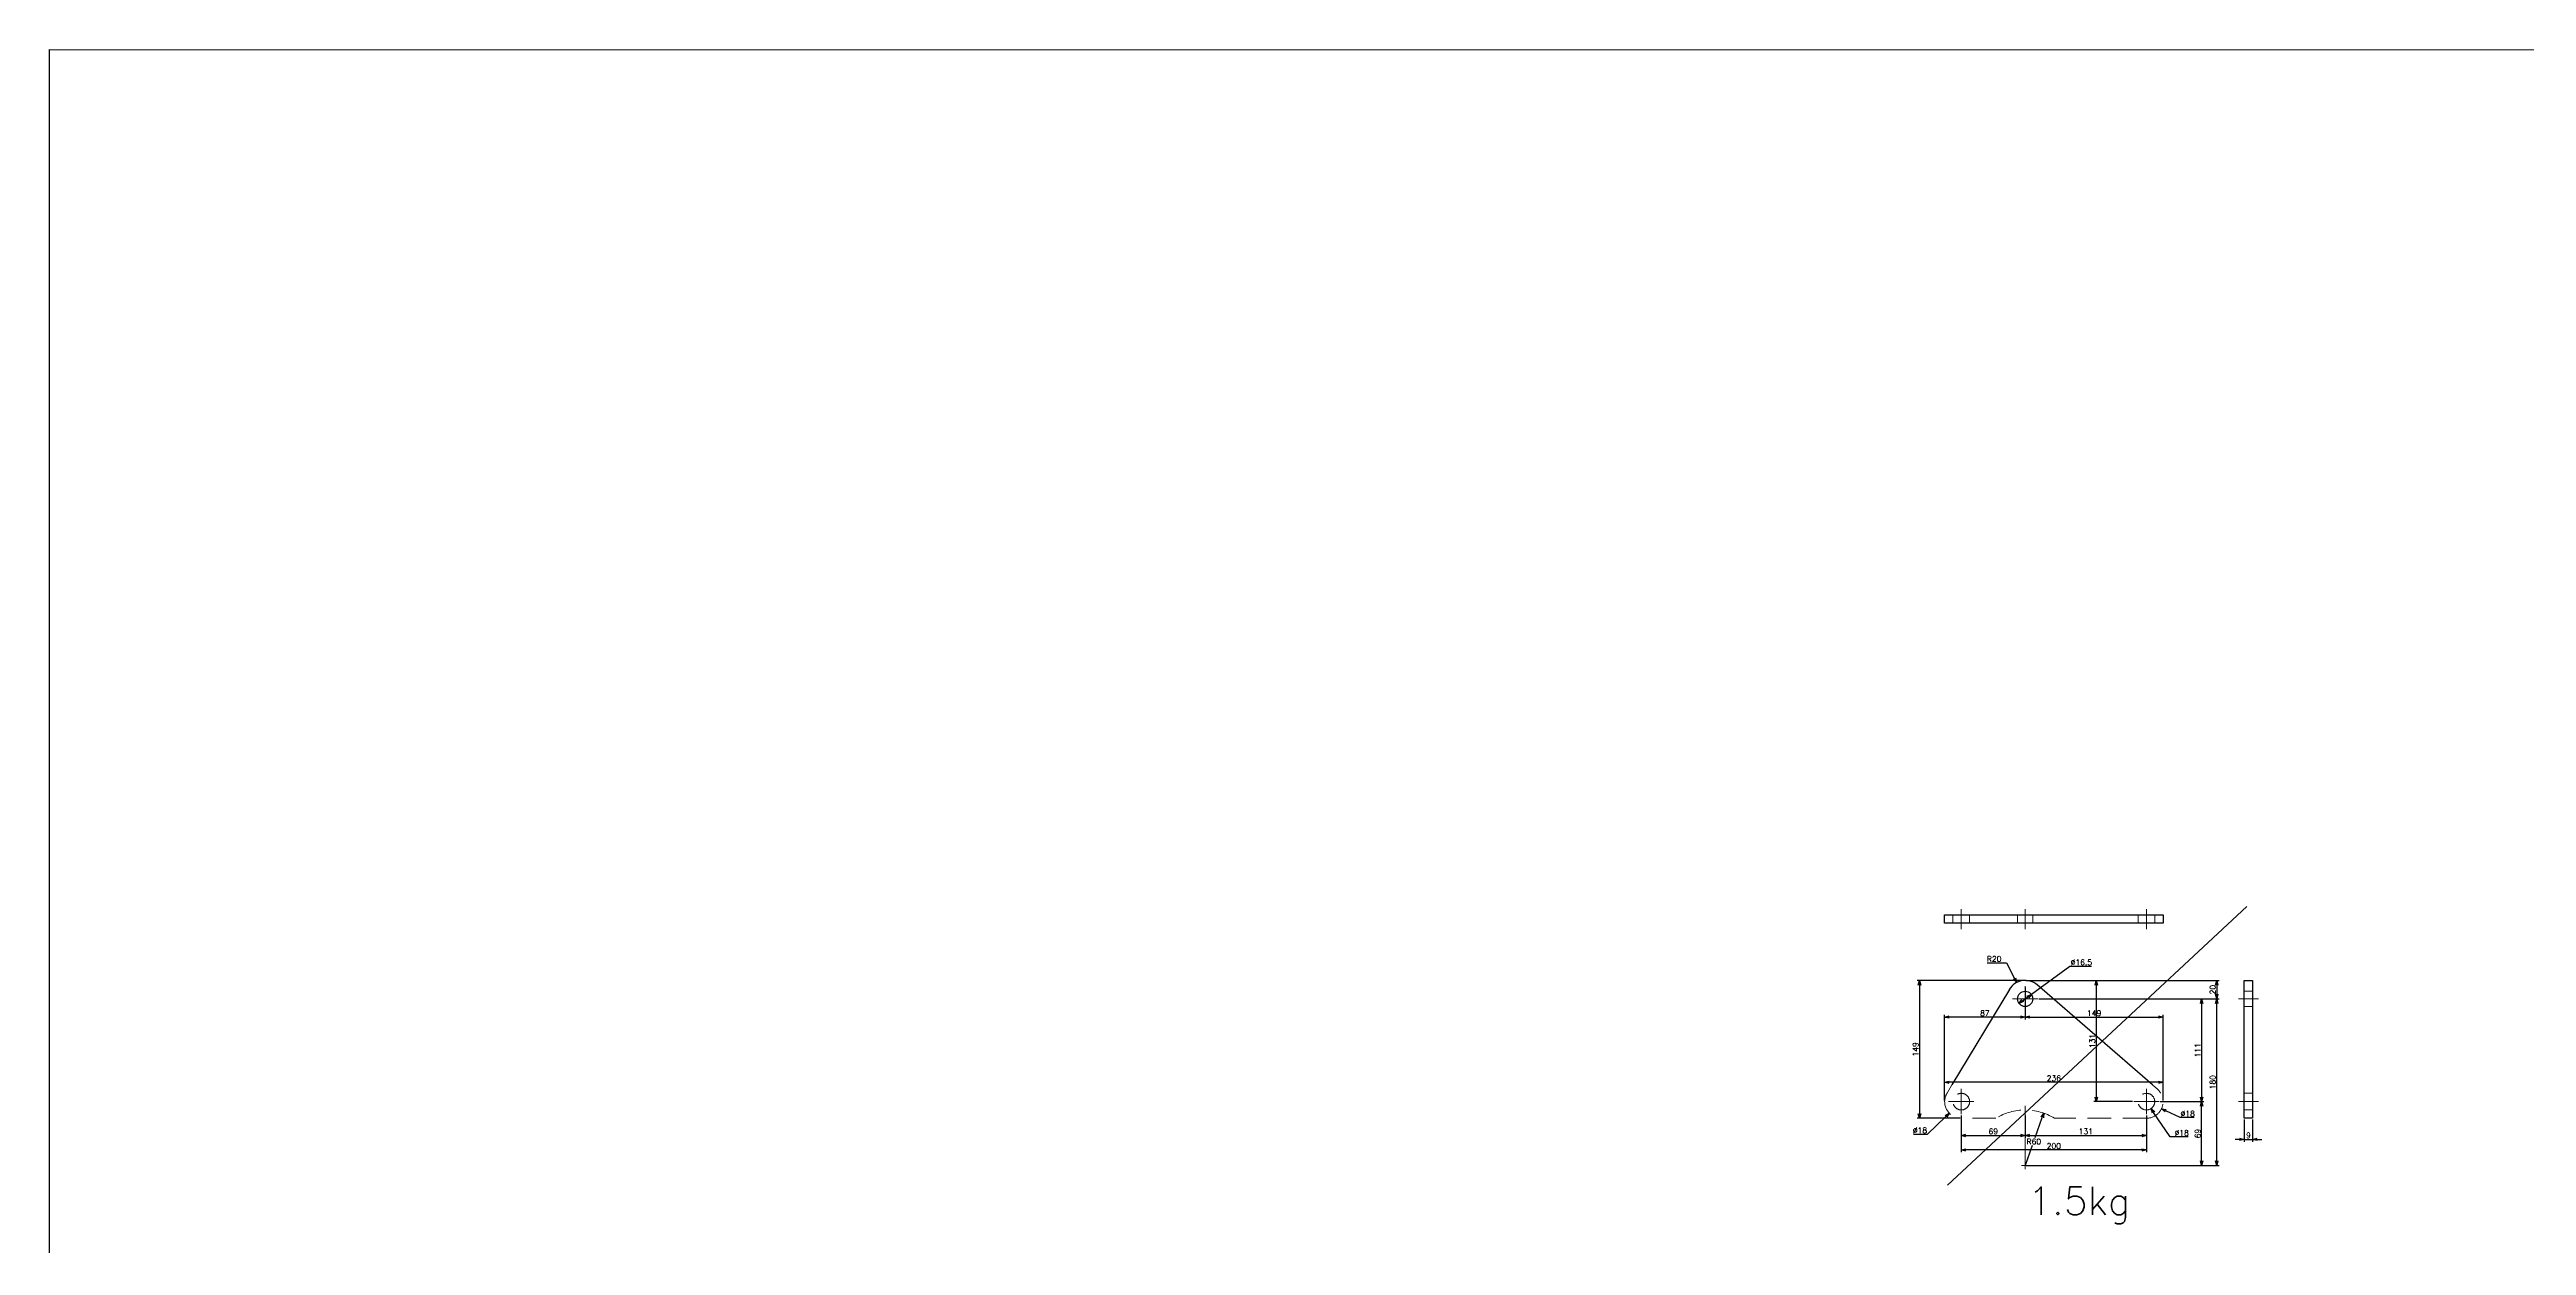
# Model space of a CAD drawing. Header units: millimetres. Extents: x -8731 to 85711, y -14522 to 31379.
# Drawn here: x 33093 to 35769, y -1877 to -584 of the extents above; entities that cross this region are included whole.
import ezdxf

# ---------------------------------------------------------------- set-up
doc = ezdxf.new("R2010")
doc.units = ezdxf.units.MM
doc.header["$LTSCALE"] = 4
doc.header["$PDMODE"] = 99
doc.header["$PDSIZE"] = 1
doc.linetypes.add('CENTER2', pattern=[28.575, 19.05, -3.175, 3.175, -3.175])
doc.linetypes.add('HIDDEN', pattern=[9.525, 6.35, -3.175])
for name, color, linetype, lineweight in [('04_HIDDEN', 2, 'HIDDEN', 13), ('05_CENTER', 4, 'CENTER2', 13), ('08_DIM', 3, 'Continuous', 13)]:
    doc.layers.add(name, color=color, linetype=linetype, lineweight=lineweight)
doc.layers.add('10_DRAFT', color=8, linetype='Continuous', lineweight=0, plot=False)
doc.styles.add('KSS_TXT', font='txt.shx', dxfattribs={"bigfont": 'extfont2.shx'})
doc.dimstyles.new('KSS_DIM', dxfattribs={"dimscale": 3, "dimtxt": 3, "dimasz": 2.5, "dimexe": 1.25, "dimexo": 0.625, "dimtad": 1, "dimdsep": 46, "dimtxsty": 'KSS_TXT', "dimblk": 'OPEN30', "dimcen": 0, "dimazin": 2, "dimtfac": 0.75, "dimtmove": 0, "dimatfit": 3, "dimldrblk": 'OPEN30', "dimfxl": 1, "dimtolj": 1, "dimarcsym": 0})
doc.dimstyles.new('KSS_DIM$3', dxfattribs={"dimscale": 3, "dimtxt": 3, "dimasz": 2.5, "dimexe": 1.25, "dimexo": 0.625, "dimtad": 1, "dimtih": 1, "dimtoh": 1, "dimdsep": 46, "dimtxsty": 'KSS_TXT', "dimblk": 'OPEN30', "dimcen": 0, "dimazin": 2, "dimtfac": 0.75, "dimtofl": 0, "dimtmove": 0, "dimatfit": 3, "dimldrblk": 'OPEN30', "dimfxl": 1, "dimtolj": 1, "dimarcsym": 0})
doc.dimstyles.new('KSS_DIM$4', dxfattribs={"dimscale": 3, "dimtxt": 3, "dimasz": 2.5, "dimexe": 1.25, "dimexo": 0.625, "dimtad": 1, "dimtih": 1, "dimtoh": 1, "dimdsep": 46, "dimtxsty": 'KSS_TXT', "dimblk": 'OPEN30', "dimcen": 0, "dimse1": 1, "dimazin": 2, "dimtfac": 0.75, "dimtofl": 0, "dimtmove": 0, "dimatfit": 3, "dimldrblk": 'OPEN30', "dimfxl": 1, "dimtolj": 1, "dimarcsym": 0})

# ---------------------------------------------------------------- blocks, each defined once
blk = doc.blocks.new('_Open30')
at = {"color": 0, "linetype": 'ByBlock', "lineweight": -2}
for p, q in [((-1, 0.27), (0, 0)), ((0, 0), (-1, -0.27)), ((0, 0), (-1, 0))]:
    blk.add_line(p, q, dxfattribs=at)
blk = doc.blocks.new('*D3663')
at = {"layer": '08_DIM', "color": 0, "lineweight": -2, "transparency": 16777216}
for p, q in [((35227.4, -1597.9), (35227.4, -1632.4)), ((35140.4, -1706.4), (35140.4, -1627.4)), ((35222.4, -1629.9), (35145.4, -1629.9))]:
    blk.add_line(p, q, dxfattribs=at)
at = {"layer": 'Defpoints', "color": 0, "transparency": 16777216}
for p in [(35227.4, -1596.6), (35140.4, -1629.9), (35140.4, -1707.7)]:
    blk.add_point(p, dxfattribs=at)
at = {"layer": '08_DIM', "color": 0, "lineweight": -2, "transparency": 16777216, "xscale": 5, "yscale": 5, "zscale": 5, "rotation": 180}
blk.add_blockref('_Open30', (35140.4, -1629.9), dxfattribs=at)
at = {"layer": '08_DIM', "color": 0, "lineweight": -2, "transparency": 16777216, "xscale": 5, "yscale": 5, "zscale": 5}
blk.add_blockref('_Open30', (35227.4, -1629.9), dxfattribs=at)
at = {"layer": '08_DIM', "color": 0, "transparency": 16777216, "insert": (35183.9, -1625.7), "char_height": 6, "attachment_point": 5, "style": 'KSS_TXT'}
blk.add_mtext('\\A1;87', dxfattribs=at)
blk = doc.blocks.new('*D3664')
at = {"layer": '08_DIM', "color": 0, "lineweight": -2, "transparency": 16777216}
for p, q in [((35227.4, -1597.9), (35227.4, -1632.4)), ((35232.4, -1629.9), (35371.4, -1629.9)), ((35376.4, -1706.4), (35376.4, -1627.4))]:
    blk.add_line(p, q, dxfattribs=at)
at = {"layer": 'Defpoints', "color": 0, "transparency": 16777216}
for p in [(35227.4, -1596.6), (35376.4, -1629.9), (35376.4, -1707.7)]:
    blk.add_point(p, dxfattribs=at)
at = {"layer": '08_DIM', "color": 0, "lineweight": -2, "transparency": 16777216, "xscale": 5, "yscale": 5, "zscale": 5, "rotation": 180}
blk.add_blockref('_Open30', (35227.4, -1629.9), dxfattribs=at)
at = {"layer": '08_DIM', "color": 0, "lineweight": -2, "transparency": 16777216, "xscale": 5, "yscale": 5, "zscale": 5}
blk.add_blockref('_Open30', (35376.4, -1629.9), dxfattribs=at)
at = {"layer": '08_DIM', "color": 0, "transparency": 16777216, "insert": (35301.9, -1625.7), "char_height": 6, "attachment_point": 5, "style": 'KSS_TXT'}
blk.add_mtext('\\A1;149', dxfattribs=at)
blk = doc.blocks.new('*D3665')
at = {"layer": '08_DIM', "color": 0, "lineweight": -2, "transparency": 16777216}
for p, q in [((35228.6, -1590.3), (35306.7, -1590.3)), ((35304.2, -1595.3), (35304.2, -1716.3)), ((35343.4, -1721.3), (35301.7, -1721.3))]:
    blk.add_line(p, q, dxfattribs=at)
at = {"layer": 'Defpoints', "color": 0, "transparency": 16777216}
for p in [(35227.4, -1590.3), (35304.2, -1721.3), (35344.7, -1721.3)]:
    blk.add_point(p, dxfattribs=at)
at = {"layer": '08_DIM', "color": 0, "lineweight": -2, "transparency": 16777216, "xscale": 5, "yscale": 5, "zscale": 5}
for p, rotation in [((35304.2, -1590.3), 90), ((35304.2, -1721.3), 270)]:
    blk.add_blockref('_Open30', p, dxfattribs=dict(at, rotation=rotation))
at = {"layer": '08_DIM', "color": 0, "transparency": 16777216, "insert": (35300, -1655.8), "char_height": 6, "attachment_point": 5, "rotation": 90, "style": 'KSS_TXT'}
blk.add_mtext('\\A1;131', dxfattribs=at)
blk = doc.blocks.new('*D3666')
at = {"layer": '08_DIM', "color": 0, "lineweight": -2, "transparency": 16777216}
for p, q in [((35140.4, -1720), (35140.4, -1697.9)), ((35371.4, -1700.4), (35145.4, -1700.4)), ((35376.4, -1720), (35376.4, -1697.9))]:
    blk.add_line(p, q, dxfattribs=at)
at = {"layer": 'Defpoints', "color": 0, "transparency": 16777216}
for p in [(35140.4, -1700.4), (35140.4, -1721.3), (35376.4, -1721.3)]:
    blk.add_point(p, dxfattribs=at)
at = {"layer": '08_DIM', "color": 0, "lineweight": -2, "transparency": 16777216, "xscale": 5, "yscale": 5, "zscale": 5, "rotation": 180}
blk.add_blockref('_Open30', (35140.4, -1700.4), dxfattribs=at)
at = {"layer": '08_DIM', "color": 0, "lineweight": -2, "transparency": 16777216, "xscale": 5, "yscale": 5, "zscale": 5}
blk.add_blockref('_Open30', (35376.4, -1700.4), dxfattribs=at)
at = {"layer": '08_DIM', "color": 0, "transparency": 16777216, "insert": (35258.4, -1696.1), "char_height": 6, "attachment_point": 5, "style": 'KSS_TXT'}
blk.add_mtext('\\A1;236', dxfattribs=at)
blk = doc.blocks.new('*D3671')
at = {"layer": '08_DIM', "color": 0, "lineweight": -2, "transparency": 16777216}
for p, q in [((35238.2, -1760.2), (35245.9, -1738.5)), ((35235.1, -1768.7), (35227.4, -1790.3))]:
    blk.add_line(p, q, dxfattribs=at)
at = {"layer": 'Defpoints', "color": 0, "transparency": 16777216}
for p in [(35247.6, -1733.8), (35227.4, -1790.3)]:
    blk.add_point(p, dxfattribs=at)
at = {"layer": '08_DIM', "color": 0, "lineweight": -2, "transparency": 16777216, "xscale": 5, "yscale": 5, "zscale": 5, "rotation": 70.27733490724215}
blk.add_blockref('_Open30', (35247.6, -1733.8), dxfattribs=at)
at = {"layer": '08_DIM', "color": 0, "transparency": 16777216, "insert": (35236.7, -1764.4), "char_height": 6, "attachment_point": 5, "style": 'KSS_TXT'}
blk.add_mtext('\\A1;R60', dxfattribs=at)
blk = doc.blocks.new('*D3672')
at = {"layer": '08_DIM', "color": 0, "lineweight": -2, "transparency": 16777216}
for p, q in [((35373.3, -1721.3), (35420.5, -1721.3)), ((35418, -1785.3), (35418, -1726.3)), ((35228.6, -1790.3), (35420.5, -1790.3))]:
    blk.add_line(p, q, dxfattribs=at)
at = {"layer": 'Defpoints', "color": 0, "transparency": 16777216}
for p in [(35372.1, -1721.3), (35418, -1721.3), (35227.4, -1790.3)]:
    blk.add_point(p, dxfattribs=at)
at = {"layer": '08_DIM', "color": 0, "lineweight": -2, "transparency": 16777216, "xscale": 5, "yscale": 5, "zscale": 5}
for p, rotation in [((35418, -1721.3), 90), ((35418, -1790.3), 270)]:
    blk.add_blockref('_Open30', p, dxfattribs=dict(at, rotation=rotation))
at = {"layer": '08_DIM', "color": 0, "transparency": 16777216, "insert": (35413.8, -1755.8), "char_height": 6, "attachment_point": 5, "rotation": 90, "style": 'KSS_TXT'}
blk.add_mtext('\\A1;69', dxfattribs=at)
blk = doc.blocks.new('*D3673')
at = {"layer": '08_DIM', "color": 0, "lineweight": -2, "transparency": 16777216}
for p, q in [((35227.4, -1738.1), (35227.4, -1760.3)), ((35358.4, -1736.2), (35358.4, -1760.3)), ((35232.4, -1757.8), (35353.4, -1757.8))]:
    blk.add_line(p, q, dxfattribs=at)
at = {"layer": 'Defpoints', "color": 0, "transparency": 16777216}
for p in [(35227.4, -1736.9), (35358.4, -1735), (35358.4, -1757.8)]:
    blk.add_point(p, dxfattribs=at)
at = {"layer": '08_DIM', "color": 0, "lineweight": -2, "transparency": 16777216, "xscale": 5, "yscale": 5, "zscale": 5, "rotation": 180}
blk.add_blockref('_Open30', (35227.4, -1757.8), dxfattribs=at)
at = {"layer": '08_DIM', "color": 0, "lineweight": -2, "transparency": 16777216, "xscale": 5, "yscale": 5, "zscale": 5}
blk.add_blockref('_Open30', (35358.4, -1757.8), dxfattribs=at)
at = {"layer": '08_DIM', "color": 0, "transparency": 16777216, "insert": (35292.9, -1753.5), "char_height": 6, "attachment_point": 5, "style": 'KSS_TXT'}
blk.add_mtext('\\A1;131', dxfattribs=at)
blk = doc.blocks.new('*D3674')
at = {"layer": '08_DIM', "color": 0, "lineweight": -2, "transparency": 16777216}
for p, q in [((35158.4, -1736.2), (35158.4, -1760.3)), ((35227.4, -1736.2), (35227.4, -1760.3)), ((35163.4, -1757.8), (35222.4, -1757.8))]:
    blk.add_line(p, q, dxfattribs=at)
at = {"layer": 'Defpoints', "color": 0, "transparency": 16777216}
for p in [(35158.4, -1735), (35227.4, -1735), (35227.4, -1757.8)]:
    blk.add_point(p, dxfattribs=at)
at = {"layer": '08_DIM', "color": 0, "lineweight": -2, "transparency": 16777216, "xscale": 5, "yscale": 5, "zscale": 5, "rotation": 180}
blk.add_blockref('_Open30', (35158.4, -1757.8), dxfattribs=at)
at = {"layer": '08_DIM', "color": 0, "lineweight": -2, "transparency": 16777216, "xscale": 5, "yscale": 5, "zscale": 5}
blk.add_blockref('_Open30', (35227.4, -1757.8), dxfattribs=at)
at = {"layer": '08_DIM', "color": 0, "transparency": 16777216, "insert": (35192.9, -1753.5), "char_height": 6, "attachment_point": 5, "style": 'KSS_TXT'}
blk.add_mtext('\\A1;69', dxfattribs=at)
blk = doc.blocks.new('*D3675')
at = {"layer": '08_DIM', "color": 0, "lineweight": -2, "transparency": 16777216}
for p, q in [((35228.6, -1590.3), (35436.8, -1590.3)), ((35434.3, -1595.3), (35434.3, -1605.3)), ((35242.3, -1610.3), (35436.8, -1610.3))]:
    blk.add_line(p, q, dxfattribs=at)
at = {"layer": 'Defpoints', "color": 0, "transparency": 16777216}
for p in [(35227.4, -1590.3), (35241.1, -1610.3), (35434.3, -1610.3)]:
    blk.add_point(p, dxfattribs=at)
at = {"layer": '08_DIM', "color": 0, "lineweight": -2, "transparency": 16777216, "xscale": 5, "yscale": 5, "zscale": 5}
for p, rotation in [((35434.3, -1590.3), 90), ((35434.3, -1610.3), 270)]:
    blk.add_blockref('_Open30', p, dxfattribs=dict(at, rotation=rotation))
at = {"layer": '08_DIM', "color": 0, "transparency": 16777216, "insert": (35430, -1600.3), "char_height": 6, "attachment_point": 5, "rotation": 90, "style": 'KSS_TXT'}
blk.add_mtext('\\A1;20', dxfattribs=at)
blk = doc.blocks.new('*D3683')
at = {"layer": '08_DIM', "color": 0, "lineweight": -2, "transparency": 16777216}
for p, q in [((35384.1, -1759.4), (35366.2, -1732.9)), ((35403.5, -1759.4), (35384.1, -1759.4))]:
    blk.add_line(p, q, dxfattribs=at)
at = {"layer": 'Defpoints', "color": 0, "transparency": 16777216}
for p in [(35353.3, -1713.8), (35363.4, -1728.8)]:
    blk.add_point(p, dxfattribs=at)
at = {"layer": '08_DIM', "color": 0, "lineweight": -2, "transparency": 16777216, "xscale": 5, "yscale": 5, "zscale": 5, "rotation": 124.0699957104809}
blk.add_blockref('_Open30', (35363.4, -1728.8), dxfattribs=at)
at = {"layer": '08_DIM', "color": 0, "transparency": 16777216, "insert": (35396.5, -1755.1), "char_height": 6, "attachment_point": 5, "style": 'KSS_TXT'}
blk.add_mtext('\\A1;%%C18', dxfattribs=at)
blk = doc.blocks.new('A$C6D5E3CE2_1_1_1')
at = {"color": 0}
blk.add_lwpolyline([(-9, 18), (0, 18), (0, -131), (-9, -131)], close=True, dxfattribs=at)
at = {"layer": '04_HIDDEN'}
for p, q in [((0, 9), (-9, 9)), ((0, -9), (-9, -9)), ((0, -102.8), (-9, -102.8)), ((0, -119.3), (-9, -119.3))]:
    blk.add_line(p, q, dxfattribs=at)
at = {"layer": '05_CENTER'}
for p, q in [((6.2, 0), (-15.3, 0)), ((6.2, -111), (-15.3, -111))]:
    blk.add_line(p, q, dxfattribs=at)
blk = doc.blocks.new('*D3691')
at = {"layer": '08_DIM', "color": 0, "lineweight": -2, "transparency": 16777216}
for p, q in [((35459.1, -1762.1), (35454.1, -1762.1)), ((35464.1, -1740.5), (35464.1, -1764.6)), ((35464.1, -1762.1), (35473.1, -1762.1)), ((35473.1, -1740.5), (35473.1, -1764.6)), ((35478.1, -1762.1), (35483.1, -1762.1))]:
    blk.add_line(p, q, dxfattribs=at)
at = {"layer": 'Defpoints', "color": 0, "transparency": 16777216}
for p in [(35464.1, -1739.3), (35473.1, -1739.3), (35473.1, -1762.1)]:
    blk.add_point(p, dxfattribs=at)
at = {"layer": '08_DIM', "color": 0, "lineweight": -2, "transparency": 16777216, "xscale": 5, "yscale": 5, "zscale": 5}
blk.add_blockref('_Open30', (35464.1, -1762.1), dxfattribs=at)
at = {"layer": '08_DIM', "color": 0, "lineweight": -2, "transparency": 16777216, "xscale": 5, "yscale": 5, "zscale": 5, "rotation": 180}
blk.add_blockref('_Open30', (35473.1, -1762.1), dxfattribs=at)
at = {"layer": '08_DIM', "color": 0, "transparency": 16777216, "insert": (35468.6, -1757.8), "char_height": 6, "attachment_point": 5, "style": 'KSS_TXT'}
blk.add_mtext('\\A1;9', dxfattribs=at)
blk = doc.blocks.new('*D3692')
at = {"layer": '08_DIM', "color": 0, "lineweight": -2, "transparency": 16777216}
for p, q in [((35275.8, -1575.1), (35234.1, -1605.4)), ((35299.1, -1575.1), (35275.8, -1575.1)), ((35220.7, -1615.1), (35230, -1608.4))]:
    blk.add_line(p, q, dxfattribs=at)
at = {"layer": 'Defpoints', "color": 0, "transparency": 16777216}
for p in [(35234.1, -1605.4), (35220.7, -1615.1)]:
    blk.add_point(p, dxfattribs=at)
at = {"layer": '08_DIM', "color": 0, "lineweight": -2, "transparency": 16777216, "xscale": 5, "yscale": 5, "zscale": 5}
for p, rotation in [((35234.1, -1605.4), 36.03510252815592), ((35220.7, -1615.1), 216.0351025281559)]:
    blk.add_blockref('_Open30', p, dxfattribs=dict(at, rotation=rotation))
at = {"layer": '08_DIM', "color": 0, "transparency": 16777216, "insert": (35288.1, -1570.8), "char_height": 6, "attachment_point": 5, "style": 'KSS_TXT'}
blk.add_mtext('\\A1;%%C16.5', dxfattribs=at)
blk = doc.blocks.new('*D3693')
at = {"layer": '08_DIM', "color": 0, "lineweight": -2, "transparency": 16777216}
for p, q in [((35242.3, -1610.3), (35420.5, -1610.3)), ((35418, -1615.3), (35418, -1716.3)), ((35373.3, -1721.3), (35420.5, -1721.3))]:
    blk.add_line(p, q, dxfattribs=at)
at = {"layer": 'Defpoints', "color": 0, "transparency": 16777216}
for p in [(35241.1, -1610.3), (35372.1, -1721.3), (35418, -1721.3)]:
    blk.add_point(p, dxfattribs=at)
at = {"layer": '08_DIM', "color": 0, "lineweight": -2, "transparency": 16777216, "xscale": 5, "yscale": 5, "zscale": 5}
for p, rotation in [((35418, -1610.3), 90), ((35418, -1721.3), 270)]:
    blk.add_blockref('_Open30', p, dxfattribs=dict(at, rotation=rotation))
at = {"layer": '08_DIM', "color": 0, "transparency": 16777216, "insert": (35413.8, -1665.8), "char_height": 6, "attachment_point": 5, "rotation": 90, "style": 'KSS_TXT'}
blk.add_mtext('\\A1;111', dxfattribs=at)
blk = doc.blocks.new('*D3694')
at = {"layer": '08_DIM', "color": 0, "lineweight": -2, "transparency": 16777216}
for p, q in [((35158.4, -1736.2), (35158.4, -1776)), ((35358.4, -1736.2), (35358.4, -1776)), ((35353.4, -1773.5), (35163.4, -1773.5))]:
    blk.add_line(p, q, dxfattribs=at)
at = {"layer": 'Defpoints', "color": 0, "transparency": 16777216}
for p in [(35158.4, -1735), (35358.4, -1735), (35158.4, -1773.5)]:
    blk.add_point(p, dxfattribs=at)
at = {"layer": '08_DIM', "color": 0, "lineweight": -2, "transparency": 16777216, "xscale": 5, "yscale": 5, "zscale": 5, "rotation": 180}
blk.add_blockref('_Open30', (35158.4, -1773.5), dxfattribs=at)
at = {"layer": '08_DIM', "color": 0, "lineweight": -2, "transparency": 16777216, "xscale": 5, "yscale": 5, "zscale": 5}
blk.add_blockref('_Open30', (35358.4, -1773.5), dxfattribs=at)
at = {"layer": '08_DIM', "color": 0, "transparency": 16777216, "insert": (35258.4, -1769.2), "char_height": 6, "attachment_point": 5, "style": 'KSS_TXT'}
blk.add_mtext('\\A1;200', dxfattribs=at)
blk = doc.blocks.new('A$C16A070BD_1_1_1')
at = {"color": 0}
blk.add_lwpolyline([(-18, 0), (218, 0), (218, 9), (-18, 9)], close=True, dxfattribs=at)
at = {"layer": '04_HIDDEN'}
for p, q in [((-9, 0), (-9, 9)), ((9, 0), (9, 9)), ((122.7, 0), (122.7, 9)), ((139.2, 0), (139.2, 9)), ((191, 0), (191, 9)), ((209, 0), (209, 9))]:
    blk.add_line(p, q, dxfattribs=at)
at = {"layer": '05_CENTER'}
for p, q in [((0, -6.2), (0, 15.3)), ((131, -6.2), (131, 15.3)), ((200, -6.2), (200, 15.3))]:
    blk.add_line(p, q, dxfattribs=at)
blk = doc.blocks.new('A$C011450D5_1_1_1')
at = {"color": 0}
for p, q in [((-206.7, -18), (-82.1, -126.1)), ((-51.9, -121.3), (10.2, -18))]:
    blk.add_line(p, q, dxfattribs=at)
blk.add_circle((-69, -111), 8.25, dxfattribs=at)
blk.add_arc((-69, -111), 20, 229.0571, 329.0108, dxfattribs=at)
at = {"layer": '04_HIDDEN'}
for p, q in [((-200, 18), (-100.6, 18)), ((-37.4, 18), (0, 18)), ((-211.8, -13.6), (-206.7, -18)), ((10.2, -18), (15.4, -9.3))]:
    blk.add_line(p, q, dxfattribs=at)
for centre in [(-200, 0), (0, 0)]:
    blk.add_circle(centre, 9, dxfattribs=at)
for centre, radius, start, end in [((-200, 0), 18, 90, 229.0571), ((-69, 69), 60, 238.2117, 301.7883), ((0, 0), 18, 329.0108, 90)]:
    blk.add_arc(centre, radius, start, end, dxfattribs=at)
at = {"layer": '05_CENTER'}
for p, q in [((-186.3, 0), (-213.7, 0)), ((-200, -13.7), (-200, 13.7)), ((13.7, 0), (-13.7, 0)), ((0, -13.7), (0, 13.7)), ((-69, -124.7), (-69, -97.3)), ((-55.3, -111), (-82.7, -111))]:
    blk.add_line(p, q, dxfattribs=at)
at = {"layer": '10_DRAFT'}
for p, q in [((-65.1, 69), (-72.9, 69)), ((-69, 72.9), (-69, 4.5))]:
    blk.add_line(p, q, dxfattribs=at)
blk = doc.blocks.new('*D3758')
at = {"layer": '08_DIM', "color": 0, "lineweight": -2, "transparency": 16777216}
for p, q in [((35186.3, -1571.2), (35207.2, -1571.2)), ((35207.2, -1571.2), (35215.9, -1588.1))]:
    blk.add_line(p, q, dxfattribs=at)
at = {"layer": 'Defpoints', "color": 0, "transparency": 16777216}
for p in [(35218.2, -1592.5), (35227.4, -1610.3)]:
    blk.add_point(p, dxfattribs=at)
at = {"layer": '08_DIM', "color": 0, "lineweight": -2, "transparency": 16777216, "xscale": 5, "yscale": 5, "zscale": 5, "rotation": 297.2970546761095}
blk.add_blockref('_Open30', (35218.2, -1592.5), dxfattribs=at)
at = {"layer": '08_DIM', "color": 0, "transparency": 16777216, "insert": (35193.9, -1567), "char_height": 6, "attachment_point": 5, "style": 'KSS_TXT'}
blk.add_mtext('\\A1;R20', dxfattribs=at)
blk = doc.blocks.new('*D3909')
at = {"layer": '08_DIM', "color": 0, "lineweight": -2, "transparency": 16777216}
for p, q in [((35121.9, -1756.5), (35141.8, -1737.3)), ((35106.7, -1756.5), (35121.9, -1756.5))]:
    blk.add_line(p, q, dxfattribs=at)
at = {"layer": 'Defpoints', "color": 0, "transparency": 16777216}
for p in [(35145.4, -1733.8), (35158.4, -1721.3)]:
    blk.add_point(p, dxfattribs=at)
at = {"layer": '08_DIM', "color": 0, "lineweight": -2, "transparency": 16777216, "xscale": 5, "yscale": 5, "zscale": 5, "rotation": 44.01194641578127}
blk.add_blockref('_Open30', (35145.4, -1733.8), dxfattribs=at)
at = {"layer": '08_DIM', "color": 0, "transparency": 16777216, "insert": (35113.7, -1752.3), "char_height": 6, "attachment_point": 5, "style": 'KSS_TXT'}
blk.add_mtext('\\A1;%%C18', dxfattribs=at)
blk = doc.blocks.new('*D3910')
at = {"layer": '08_DIM', "color": 0, "lineweight": -2, "transparency": 16777216}
for p, q in [((35394.7, -1738.6), (35379.2, -1731.2)), ((35410, -1738.6), (35394.7, -1738.6))]:
    blk.add_line(p, q, dxfattribs=at)
at = {"layer": 'Defpoints', "color": 0, "transparency": 16777216}
for p in [(35358.4, -1721.3), (35374.6, -1729)]:
    blk.add_point(p, dxfattribs=at)
at = {"layer": '08_DIM', "color": 0, "lineweight": -2, "transparency": 16777216, "xscale": 5, "yscale": 5, "zscale": 5, "rotation": 154.5497189058712}
blk.add_blockref('_Open30', (35374.6, -1729), dxfattribs=at)
at = {"layer": '08_DIM', "color": 0, "transparency": 16777216, "insert": (35403, -1734.3), "char_height": 6, "attachment_point": 5, "style": 'KSS_TXT'}
blk.add_mtext('\\A1;%%C18', dxfattribs=at)
blk = doc.blocks.new('*D4007')
at = {"layer": '08_DIM', "color": 0, "lineweight": -2, "transparency": 16777216}
for p, q in [((35242.3, -1610.3), (35436.8, -1610.3)), ((35434.3, -1785.3), (35434.3, -1615.3)), ((35228.6, -1790.3), (35436.8, -1790.3))]:
    blk.add_line(p, q, dxfattribs=at)
at = {"layer": 'Defpoints', "color": 0, "transparency": 16777216}
for p in [(35241.1, -1610.3), (35434.3, -1610.3), (35227.4, -1790.3)]:
    blk.add_point(p, dxfattribs=at)
at = {"layer": '08_DIM', "color": 0, "lineweight": -2, "transparency": 16777216, "xscale": 5, "yscale": 5, "zscale": 5}
for p, rotation in [((35434.3, -1610.3), 90), ((35434.3, -1790.3), 270)]:
    blk.add_blockref('_Open30', p, dxfattribs=dict(at, rotation=rotation))
at = {"layer": '08_DIM', "color": 0, "transparency": 16777216, "insert": (35430, -1700.3), "char_height": 6, "attachment_point": 5, "rotation": 90, "style": 'KSS_TXT'}
blk.add_mtext('\\A1;180', dxfattribs=at)
blk = doc.blocks.new('*D4008')
at = {"layer": '08_DIM', "color": 0, "lineweight": -2, "transparency": 16777216}
for p, q in [((35226.1, -1590.3), (35110.7, -1590.3)), ((35113.2, -1595.3), (35113.2, -1734.3)), ((35157.1, -1739.3), (35110.7, -1739.3))]:
    blk.add_line(p, q, dxfattribs=at)
at = {"layer": 'Defpoints', "color": 0, "transparency": 16777216}
for p in [(35227.4, -1590.3), (35113.2, -1739.3), (35158.4, -1739.3)]:
    blk.add_point(p, dxfattribs=at)
at = {"layer": '08_DIM', "color": 0, "lineweight": -2, "transparency": 16777216, "xscale": 5, "yscale": 5, "zscale": 5}
for p, rotation in [((35113.2, -1590.3), 90), ((35113.2, -1739.3), 270)]:
    blk.add_blockref('_Open30', p, dxfattribs=dict(at, rotation=rotation))
at = {"layer": '08_DIM', "color": 0, "transparency": 16777216, "insert": (35109, -1664.8), "char_height": 6, "attachment_point": 5, "rotation": 90, "style": 'KSS_TXT'}
blk.add_mtext('\\A1;149', dxfattribs=at)

msp = doc.modelspace()

# ---------------------------------------------------------------- linework, layer by layer
at = {"color": 3}
msp.add_line((35466.83636, -1510.28585), (35143.5686, -1811.56365), dxfattribs=at)
msp.add_lwpolyline([(33092.99578, -584.3783), (39354.99345, -584.54941), (39354.99345, -3606.24229), (33092.99578, -3606.07118)], close=True)

# ---------------------------------------------------------------- block references
at = {"xscale": -1}
msp.add_blockref('A$C16A070BD_1_1_1', (35358.38313, -1528.57735), dxfattribs=at)
at = {"rotation": 180}
for name, p in [('A$C011450D5_1_1_1', (35158.38313, -1721.29635)), ('A$C6D5E3CE2_1_1_1', (35464.11859, -1721.29635))]:
    msp.add_blockref(name, p, dxfattribs=at)

# ---------------------------------------------------------------- texts
at = {"layer": '08_DIM', "color": 6, "style": 'KSS_TXT'}
msp.add_text('1.5kg', height=30, dxfattribs=at).set_placement((35230.51949, -1843.50871))

# ---------------------------------------------------------------- dimensions: what is measured, and where the dimension line sits
at = {"layer": '08_DIM'}
for center, mpoint, override, picture, middle in [((35227.38313, -1610.29635), (35218.21105, -1592.52354), {"dimscale": 2, "dimpost": 'R<>', "dimtix": 1}, '*D3758', (35193.90314, -1571.21762)), ((35158.38313, -1721.29635), (35145.43762, -1733.8029), {"dimscale": 2, "dimpost": '%%C<>', "dimse1": 0}, '*D3909', (35113.68249, -1756.51101)), ((35358.38313, -1721.29635), (35374.63638, -1729.03145), {"dimscale": 2, "dimpost": '%%C<>', "dimse1": 0}, '*D3910', (35402.97074, -1738.58981))]:
    dim = msp.add_radius_dim(center=center, mpoint=mpoint, dimstyle='KSS_DIM$4', override=override, dxfattribs=at)
    dim.commit()
    dim.dimension.update_dxf_attribs({"geometry": picture, "text_midpoint": middle, "dimtype": 164})
for p1, p2, override, picture, middle in [((35220.71171, -1615.14967), (35234.05455, -1605.44304), {"dimscale": 2, "dimpost": '%%C<>', "dimtix": 1, "dimatfit": 2}, '*D3692', (35288.08407, -1575.06447)), ((35353.34128, -1713.84117), (35363.42498, -1728.75154), {"dimscale": 2, "dimpost": '%%C<>'}, '*D3683', (35396.51388, -1759.38038))]:
    dim = msp.add_diameter_dim_2p(p1=p1, p2=p2, dimstyle='KSS_DIM$3', override=override, dxfattribs=at)
    dim.commit()
    dim.dimension.update_dxf_attribs({"geometry": picture, "text_midpoint": middle, "dimtype": 163})
for base, p1, p2, angle, override, picture, middle in [((35113.24726, -1739.29635), (35227.38313, -1590.29635), (35158.38313, -1739.29635), 270, {"dimscale": 2}, '*D4008', (35108.99726, -1664.79635)), ((35140.38313, -1629.94978), (35227.38313, -1596.61167), (35140.38313, -1707.69983), 180, {"dimscale": 2, "dimarcsym": 1}, '*D3663', (35183.88313, -1625.69978)), ((35304.24837, -1721.29635), (35227.38313, -1590.29635), (35344.69845, -1721.29635), 90, {"dimscale": 2, "dimarcsym": 1}, '*D3665', (35299.99837, -1655.79635)), ((35434.29092, -1610.29635), (35227.38313, -1590.29635), (35241.06781, -1610.29635), 270, {"dimscale": 2}, '*D3675', (35430.04092, -1600.29635)), ((35376.38313, -1629.94978), (35227.38313, -1596.61167), (35376.38313, -1707.69983), 180, {"dimscale": 2, "dimarcsym": 1}, '*D3664', (35301.88313, -1625.69978)), ((35434.29092, -1610.29635), (35227.38313, -1790.29635), (35241.06781, -1610.29635), 270, {"dimscale": 2}, '*D4007', (35430.04092, -1700.29635)), ((35418.00489, -1721.29635), (35241.06781, -1610.29635), (35372.06781, -1721.29635), 270, {"dimscale": 2}, '*D3693', (35413.75489, -1665.79635)), ((35140.38313, -1700.36983), (35376.38313, -1721.29635), (35140.38313, -1721.29635), 180, {"dimscale": 2, "dimarcsym": 1}, '*D3666', (35258.38313, -1696.11983)), ((35227.38313, -1757.78233), (35158.38313, -1734.98104), (35227.38313, -1734.98104), 180, {"dimscale": 2}, '*D3674', (35192.88313, -1753.53233)), ((35158.38313, -1773.47965), (35358.38313, -1734.98104), (35158.38313, -1734.98104), 180, {"dimscale": 2}, '*D3694', (35258.38313, -1769.22965)), ((35418.00489, -1721.29635), (35227.38313, -1790.29635), (35372.06781, -1721.29635), 270, {"dimscale": 2}, '*D3672', (35413.75489, -1755.79635)), ((35358.38313, -1757.78233), (35227.38313, -1736.85604), (35358.38313, -1734.98104), 180, {"dimscale": 2}, '*D3673', (35292.88313, -1753.53233)), ((35473.11859, -1762.08858), (35464.11859, -1739.29635), (35473.11859, -1739.29635), 180, {"dimscale": 2}, '*D3691', (35468.61859, -1757.83858))]:
    dim = msp.add_linear_dim(base=base, p1=p1, p2=p2, angle=angle, dimstyle='KSS_DIM', override=override, dxfattribs=at)
    dim.commit()
    dim.dimension.update_dxf_attribs({"geometry": picture, "text_midpoint": middle})
dim = msp.add_radius_dim(center=(35227.38313, -1790.29635), mpoint=(35247.63119, -1733.81613), dimstyle='KSS_DIM$4', override={"dimscale": 2, "dimpost": 'R<>', "dimtix": 1, "dimatfit": 2}, dxfattribs=at)
dim.commit()
dim.dimension.update_dxf_attribs({"geometry": '*D3671', "text_midpoint": (35236.66349, -1764.40958)})

doc.saveas('drawing.dxf')
